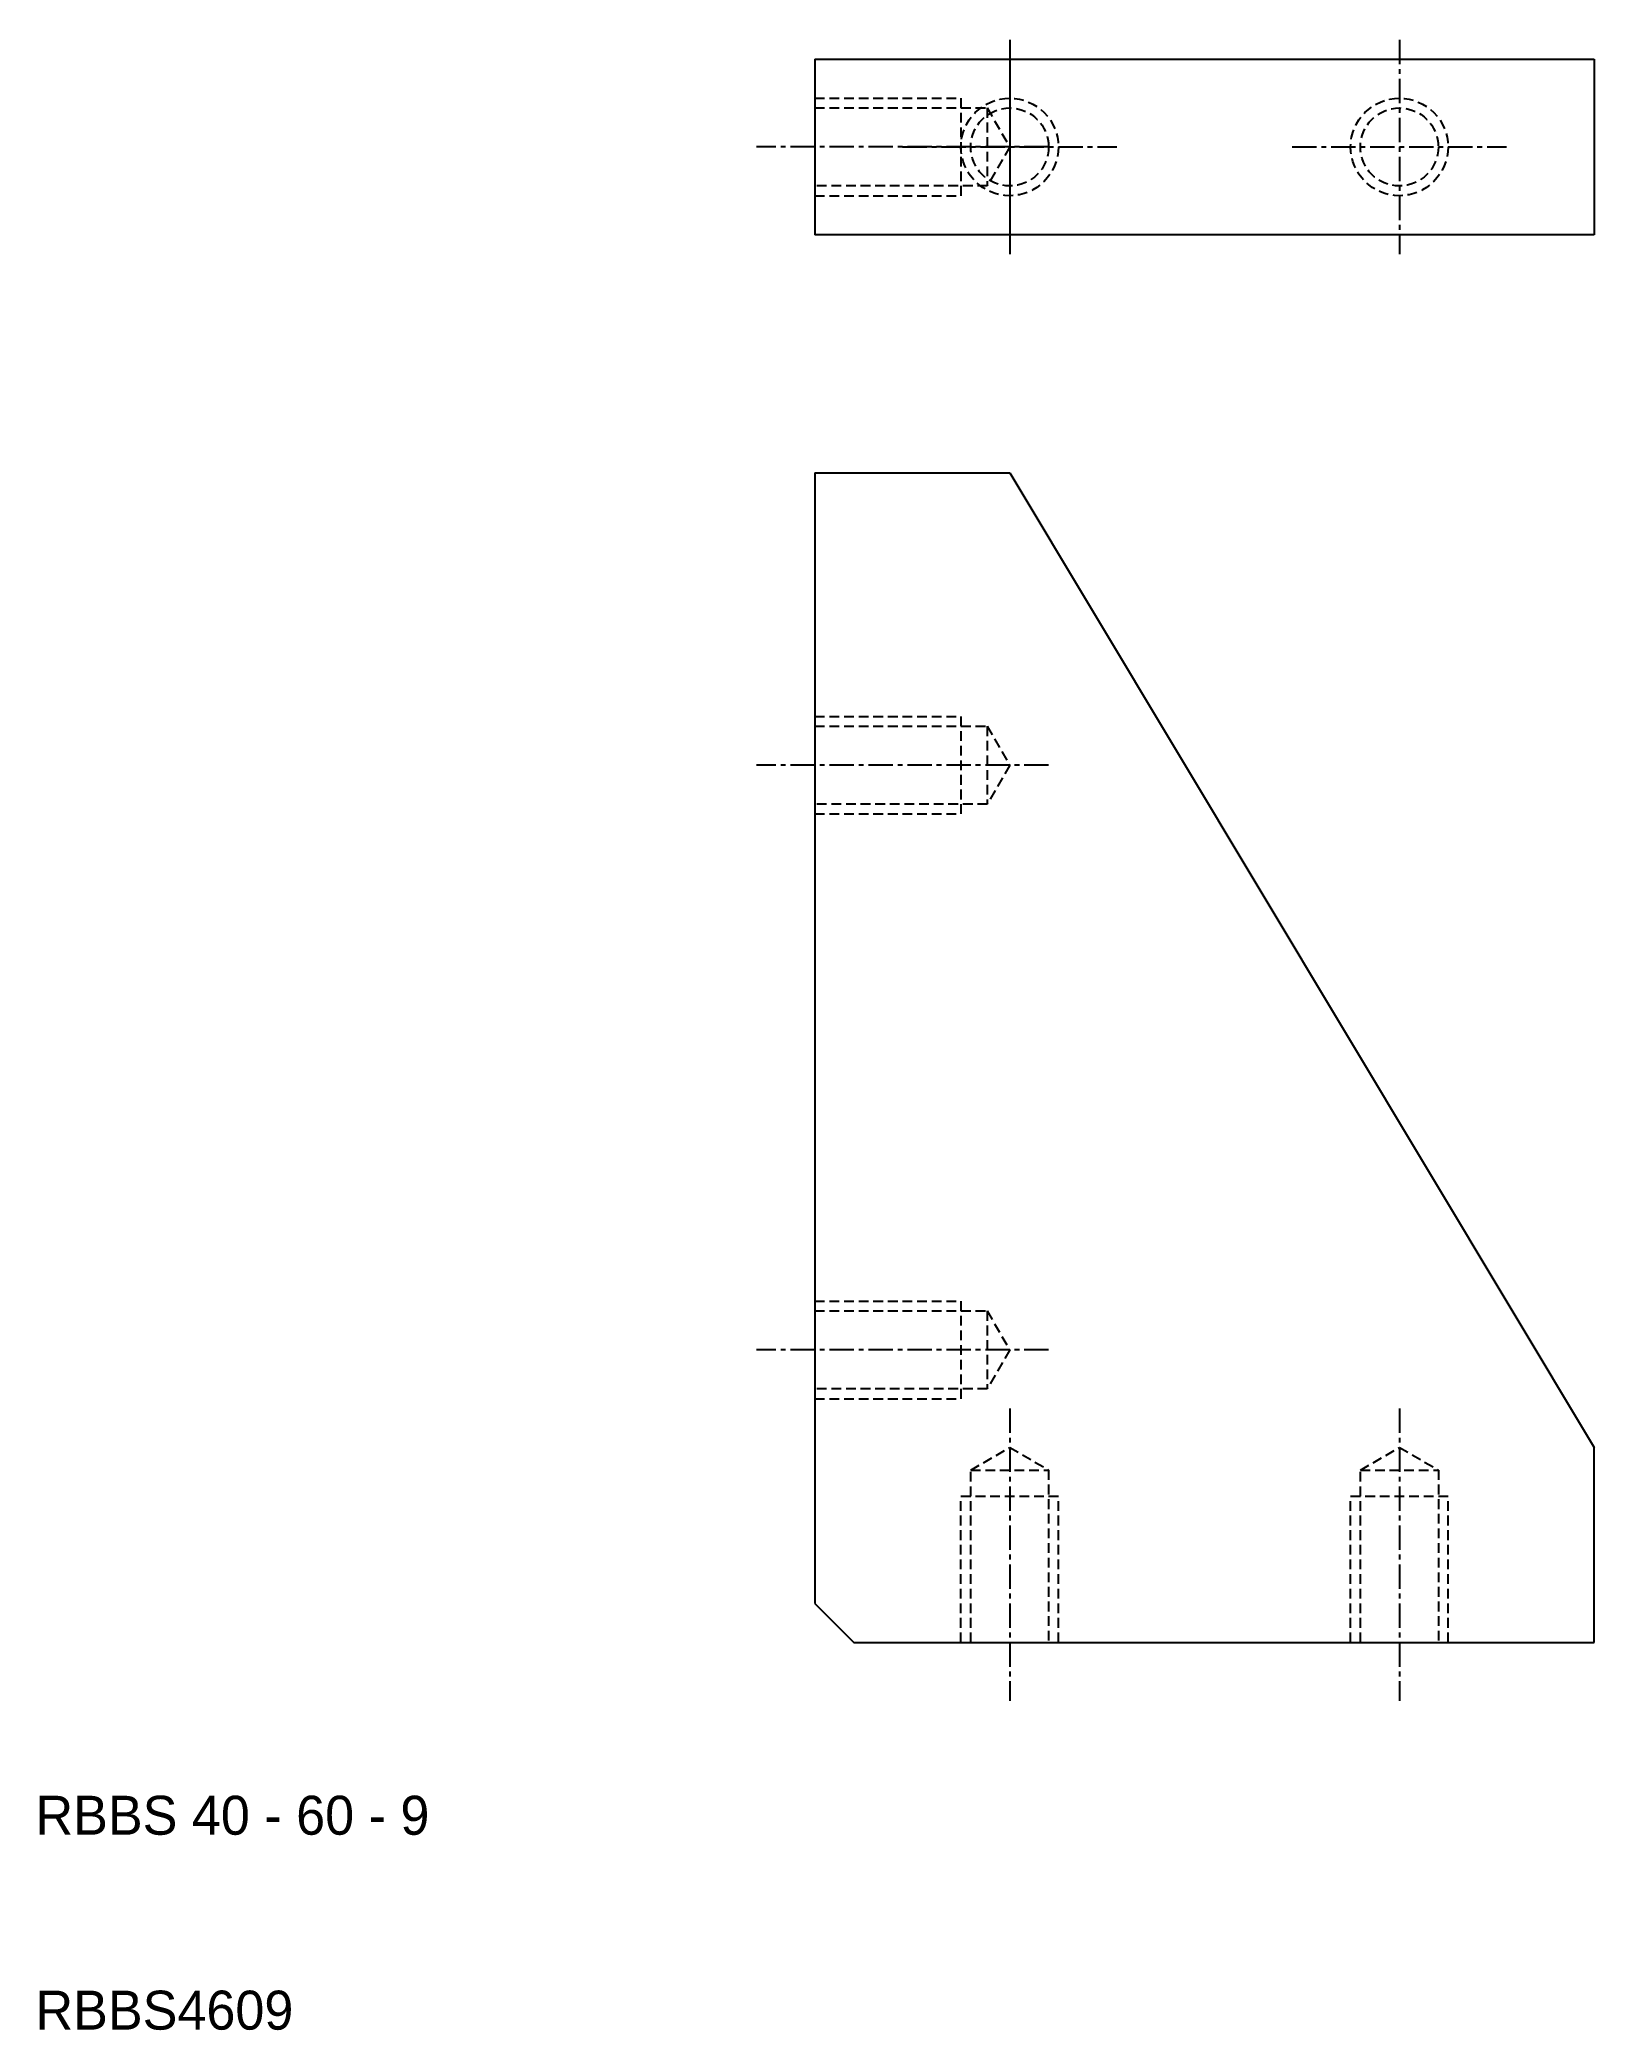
# Model space of a CAD drawing. Extents: x 8 to 88, y 9 to 111.
import ezdxf

# ---------------------------------------------------------------- set-up
doc = ezdxf.new("R2010")
doc.units = 0
doc.linetypes.add('CENTER', pattern=[2, 1.25, -0.25, 0.25, -0.25])
doc.linetypes.add('DASHED', pattern=[0.75, 0.5, -0.25])
doc.layers.get('0').update_dxf_attribs({"linetype": 'CONTINUOUS'})
doc.layers.add('CENTER', color=1, linetype='CENTER')

msp = doc.modelspace()

# ---------------------------------------------------------------- linework, layer by layer
at = {"color": 7, "linetype": 'CONTINUOUS'}
for p, q in [((48, 110.09), (88, 110.09)), ((48, 110.09), (48, 101.09)), ((58, 110.09), (58, 101.09)), ((88, 110.09), (88, 101.09)), ((88, 101.09), (48, 101.09)), ((48, 88.87), (48, 30.87)), ((48, 88.87), (58, 88.87)), ((58, 88.87), (88, 38.87)), ((88, 28.87), (88, 38.87)), ((48, 30.87), (50, 28.87)), ((50, 28.87), (88, 28.87))]:
    msp.add_line(p, q, dxfattribs=at)
at = {"color": 3, "linetype": 'DASHED'}
for p, q in [((48, 108.09), (55.5, 108.09)), ((48, 107.59), (56.85, 107.59)), ((55.5, 108.09), (55.5, 103.09)), ((56.85, 107.59), (56.85, 103.59)), ((56.85, 107.59), (58, 105.59)), ((58, 105.59), (56.85, 103.59)), ((56.85, 103.59), (48, 103.59)), ((48, 103.09), (55.5, 103.09)), ((48, 76.37), (55.5, 76.37)), ((48, 75.87), (56.85, 75.87)), ((55.5, 76.37), (55.5, 71.37)), ((56.85, 75.87), (56.85, 71.87)), ((56.85, 75.87), (58, 73.87)), ((58, 73.87), (56.85, 71.87)), ((56.85, 71.87), (48, 71.87)), ((48, 71.37), (55.5, 71.37)), ((48, 46.37), (55.5, 46.37)), ((55.5, 46.37), (55.5, 41.37)), ((48, 45.87), (56.85, 45.87)), ((56.85, 45.87), (56.85, 41.87)), ((56.85, 45.87), (58, 43.87)), ((58, 43.87), (56.85, 41.87)), ((56.85, 41.87), (48, 41.87)), ((48, 41.37), (55.5, 41.37)), ((56, 37.71), (58, 38.87)), ((58, 38.87), (60, 37.71)), ((76, 37.71), (78, 38.87)), ((78, 38.87), (80, 37.71)), ((56, 37.71), (60, 37.71)), ((56, 28.87), (56, 37.71)), ((60, 37.71), (60, 28.87)), ((76, 37.71), (80, 37.71)), ((76, 28.87), (76, 37.71)), ((80, 37.71), (80, 28.87)), ((55.5, 36.37), (60.5, 36.37)), ((55.5, 28.87), (55.5, 36.37)), ((60.5, 28.87), (60.5, 36.37)), ((75.5, 36.37), (80.5, 36.37)), ((75.5, 28.87), (75.5, 36.37)), ((80.5, 28.87), (80.5, 36.37))]:
    msp.add_line(p, q, dxfattribs=at)
for centre, radius in [((58, 105.59), 2.5), ((58, 105.59), 2), ((78, 105.59), 2.5), ((78, 105.59), 2)]:
    msp.add_circle(centre, radius, dxfattribs=at)
at = {"layer": 'CENTER', "color": 1, "linetype": 'CENTER'}
for p, q in [((58, 111.09), (58, 100.09)), ((78, 111.09), (78, 100.09)), ((60, 105.59), (45, 105.59)), ((52.5, 105.59), (63.5, 105.59)), ((72.5, 105.59), (83.5, 105.59)), ((60, 73.87), (45, 73.87)), ((60, 43.87), (45, 43.87)), ((58, 40.87), (58, 25.87)), ((78, 40.87), (78, 25.87))]:
    msp.add_line(p, q, dxfattribs=at)

# ---------------------------------------------------------------- texts
at = {"color": 7, "linetype": 'CONTINUOUS'}
for s, p in [('RBBS 40 - 60 - 9', (8, 19)), ('RBBS4609', (8, 9))]:
    msp.add_text(s, height=2, dxfattribs=at).set_placement(p)

doc.saveas('drawing.dxf')
